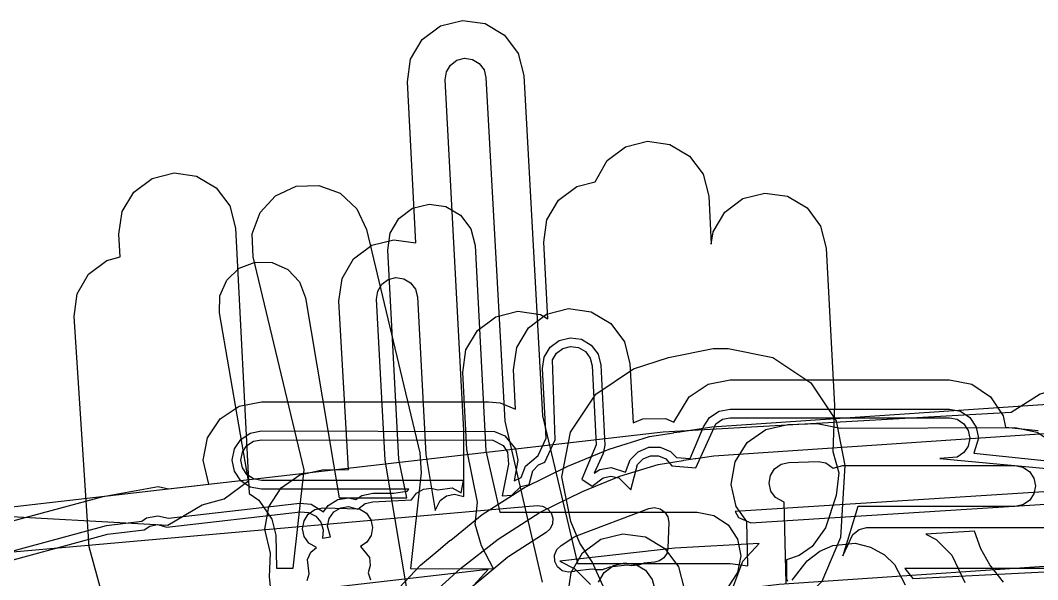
# Model space of a CAD drawing. Header units: metres. Extents: x 17722 to 17999, y 13535 to 15917.
# Drawn here: x 17791.15 to 17826.05, y 15893.79 to 15912.95 of the extents above; entities that cross this region are included whole.
import ezdxf

# ---------------------------------------------------------------- set-up
doc = ezdxf.new("R2010")
doc.units = ezdxf.units.M
doc.layers.add('AI_GREENING_EXCLUSIONS', color=1, linetype='Continuous')
doc.layers.add('AI_GREENING_LAWN', color=82, linetype='Continuous')

msp = doc.modelspace()

# ---------------------------------------------------------------- linework, layer by layer
at = {"layer": 'AI_GREENING_EXCLUSIONS'}
for points in [[(17799.774, 15893.107), (17799.692, 15893.883), (17799.733, 15894.695), (17799.53, 15895.516), (17799.671, 15896.283), (17800.094, 15896.938), (17800.736, 15897.382), (17801.499, 15897.546), (17802.403, 15897.559), (17802.072, 15903.334), (17802.183, 15904.107), (17802.582, 15904.778), (17803.207, 15905.245), (17803.963, 15905.437), (17804.719, 15905.328), (17804.426, 15910.849), (17804.537, 15911.622), (17804.936, 15912.293), (17805.561, 15912.76), (17806.317, 15912.952), (17807.089, 15912.841), (17807.76, 15912.442), (17808.227, 15911.817), (17808.42, 15911.061), (17809.061, 15899.402), (17810.265, 15894.339), (17815.499, 15894.339), (17816.108, 15894.26), (17816.068, 15895.782), (17815.706, 15896.293), (17815.533, 15897.054), (17815.665, 15897.824), (17816.081, 15898.484), (17816.718, 15898.935), (17817.479, 15899.107), (17818.479, 15899.134), (17819.281, 15898.981), (17825.269, 15898.998), (17826.034, 15898.846), (17826.683, 15898.412)], [(17804.877, 15890.703), (17803.667, 15897.881), (17803.37, 15903.403), (17803.409, 15903.674), (17803.549, 15903.908), (17803.767, 15904.072), (17804.032, 15904.139), (17804.302, 15904.1), (17804.537, 15903.961), (17804.701, 15903.742), (17804.768, 15903.477), (17805.054, 15898.075), (17805.378, 15896.156), (17805.545, 15896.501), (17805.769, 15896.657), (17806.036, 15896.716), (17806.358, 15896.634), (17806.362, 15898.898), (17805.724, 15910.918), (17805.763, 15911.188), (17805.902, 15911.423), (17806.121, 15911.587), (17806.386, 15911.654), (17806.656, 15911.615), (17806.891, 15911.476), (17807.054, 15911.257), (17807.122, 15910.992), (17807.769, 15899.219), (17809.052, 15893.7)], [(17795.251, 15888.564), (17793.504, 15894.915), (17792.997, 15902.806), (17793.1, 15903.58), (17793.491, 15904.255), (17794.11, 15904.73), (17794.572, 15904.853), (17794.531, 15905.628), (17794.643, 15906.401), (17795.042, 15907.071), (17795.668, 15907.538), (17796.424, 15907.73), (17797.196, 15907.618), (17797.867, 15907.219), (17798.334, 15906.594), (17798.526, 15905.837), (17799.002, 15896.736), (17799.331, 15896.508), (17799.77, 15895.863), (17799.916, 15895.31), (17799.937, 15894.184), (17800.512, 15894.182), (17800.884, 15897.546), (17799.131, 15904.854), (17799.101, 15905.634), (17799.371, 15906.366), (17799.901, 15906.939), (17800.61, 15907.266), (17801.389, 15907.296), (17802.121, 15907.026), (17802.694, 15906.496), (17803.021, 15905.787), (17804.855, 15898.139), (17804.898, 15897.453), (17804.535, 15894.168), (17807.378, 15894.159), (17806.965, 15894.946), (17806.745, 15895.695), (17806.825, 15896.443), (17806.464, 15898.246), (17806.324, 15900.887), (17806.436, 15901.659), (17806.834, 15902.33), (17807.459, 15902.798), (17808.216, 15902.99), (17808.988, 15902.878), (17809.241, 15902.728), (17809.103, 15905.349), (17809.214, 15906.122), (17809.613, 15906.792), (17810.238, 15907.26), (17810.872, 15907.421), (17811.28, 15908.155), (17811.905, 15908.622), (17812.661, 15908.814), (17813.433, 15908.703), (17814.104, 15908.304), (17814.571, 15907.679), (17814.764, 15906.923), (17814.851, 15905.285), (17814.911, 15905.706), (17815.31, 15906.377), (17815.935, 15906.844), (17816.691, 15907.037), (17817.464, 15906.925), (17818.135, 15906.527), (17818.602, 15905.902), (17818.794, 15905.145), (17819.08, 15899.758), (17819.024, 15898.174), (17819.23, 15897.451), (17819.14, 15896.676), (17818.765, 15895.56), (17818.306, 15894.929), (17817.862, 15894.62), (17817.433, 15894.465), (17817.428, 15893.818), (17817.465, 15893.735)], [(17789.592, 15896.025), (17796.211, 15895.659), (17797.386, 15896.353), (17798.136, 15896.558), (17798.972, 15897.177), (17797.978, 15902.933), (17797.993, 15903.518), (17798.231, 15904.053), (17798.655, 15904.456), (17799.201, 15904.666), (17799.786, 15904.651), (17800.321, 15904.413), (17800.724, 15903.989), (17800.934, 15903.443), (17802.081, 15896.597), (17804.406, 15896.597), (17804.129, 15897.918), (17803.75, 15905.08), (17803.833, 15905.66), (17804.132, 15906.163), (17804.601, 15906.513), (17805.168, 15906.658), (17805.748, 15906.574), (17806.251, 15906.275), (17806.601, 15905.806), (17806.745, 15905.239), (17807.118, 15898.204), (17807.593, 15896.105), (17814.369, 15896.105), (17814.943, 15895.991), (17815.43, 15895.666), (17815.755, 15895.179), (17815.869, 15894.605), (17815.755, 15894.031), (17815.43, 15893.545)], [(17788.8, 15895.241), (17793.987, 15896.641), (17795.879, 15896.975), (17796.226, 15896.899), (17797.611, 15897.058), (17797.417, 15897.885), (17797.57, 15898.65), (17798.003, 15899.299), (17798.652, 15899.733), (17799.417, 15899.885), (17807.212, 15899.885), (17807.611, 15899.845), (17808.138, 15899.625), (17808.066, 15900.976), (17808.178, 15901.748), (17808.576, 15902.419), (17809.201, 15902.886), (17809.958, 15903.079), (17810.73, 15902.967), (17811.401, 15902.568), (17811.868, 15901.943), (17812.06, 15901.187), (17812.168, 15899.163), (17812.505, 15899.303), (17813.285, 15899.306), (17813.565, 15899.19), (17814.094, 15900.056), (17814.744, 15900.486), (17815.501, 15900.635), (17823.019, 15900.635), (17823.785, 15900.483), (17824.434, 15900.049), (17824.867, 15899.4), (17824.944, 15899.012), (17826.064, 15898.898)], [(17773.078, 15894.237), (17813.196, 15898.851), (17825.14, 15899.522), (17826.134, 15900.158), (17827.352, 15900.477), (17828.11, 15900.48), (17828.855, 15900.339), (17829.553, 15899.991), (17829.738, 15899.778), (17884.843, 15902.857)], [(17788.441, 15894.111), (17794.101, 15895.648), (17795.31, 15895.798), (17795.477, 15895.906), (17795.861, 15895.975), (17796.235, 15895.894), (17800.73, 15896.41), (17801.119, 15896.378), (17801.543, 15896.109), (17801.702, 15896.328), (17802.035, 15896.532), (17802.42, 15896.593), (17802.654, 15896.537), (17802.861, 15896.675), (17803.244, 15896.751), (17803.95, 15896.75), (17804.42, 15896.815), (17804.473, 15896.885), (17799.417, 15896.885), (17799.035, 15896.961), (17798.71, 15897.178), (17798.494, 15897.502), (17798.417, 15897.885), (17798.494, 15898.268), (17798.71, 15898.592), (17799.035, 15898.809), (17799.417, 15898.885), (17807.411, 15898.865), (17807.771, 15898.714), (17808.136, 15898.268), (17808.212, 15897.885), (17808.088, 15897.178), (17808.334, 15897.287), (17808.476, 15897.678), (17808.912, 15898.038), (17809.191, 15898.637), (17809.065, 15901.029), (17809.12, 15901.415), (17809.32, 15901.75), (17809.632, 15901.984), (17810.01, 15902.08), (17810.397, 15902.024), (17810.732, 15901.825), (17810.966, 15901.512), (17811.062, 15901.134), (17811.202, 15898.397), (17811.146, 15898.107), (17810.838, 15897.435), (17811.03, 15897.56), (17811.413, 15897.631), (17811.907, 15897.473), (17812.068, 15897.896), (17812.343, 15898.173), (17812.703, 15898.323), (17813.093, 15898.324), (17813.454, 15898.176), (17813.658, 15897.973), (17814.124, 15897.936), (17814.579, 15899.022), (17814.794, 15899.342), (17815.119, 15899.559), (17815.501, 15899.635), (17823.019, 15899.635), (17823.402, 15899.559), (17823.726, 15899.342), (17823.943, 15899.018), (17824.019, 15898.635), (17823.853, 15898.118), (17826.588, 15897.839)], [(17788.405, 15893.79), (17794.135, 15895.35), (17795.391, 15895.5), (17795.587, 15895.626), (17795.856, 15895.675), (17796.17, 15895.584), (17800.764, 15896.112), (17801.036, 15896.09), (17801.279, 15895.965), (17801.456, 15895.757), (17801.539, 15895.497), (17801.509, 15895.208), (17801.786, 15895.25), (17801.681, 15895.621), (17801.745, 15895.887), (17801.906, 15896.108), (17802.138, 15896.25), (17802.408, 15896.293), (17802.722, 15896.207), (17802.975, 15896.398), (17803.243, 15896.451), (17804.571, 15896.522), (17804.739, 15896.748), (17804.975, 15896.886), (17805.246, 15896.923), (17805.472, 15896.863), (17805.964, 15896.935), (17806.268, 15896.761), (17806.355, 15897.185), (17799.417, 15897.185), (17799.15, 15897.238), (17798.922, 15897.39), (17798.771, 15897.617), (17798.717, 15897.885), (17798.771, 15898.153), (17798.922, 15898.38), (17799.15, 15898.532), (17799.417, 15898.585), (17807.351, 15898.571), (17807.707, 15898.38), (17807.858, 15898.153), (17807.898, 15897.745), (17807.677, 15896.665), (17808.012, 15896.68), (17808.316, 15896.98), (17808.598, 15897.046), (17808.731, 15897.519), (17808.918, 15897.718), (17809.14, 15897.819), (17809.495, 15898.578), (17809.403, 15901.315), (17809.543, 15901.55), (17809.762, 15901.713), (17810.026, 15901.78), (17810.297, 15901.741), (17810.531, 15901.602), (17810.695, 15901.383), (17810.762, 15901.118), (17810.902, 15898.41), (17810.409, 15897.227), (17810.764, 15896.989), (17811.141, 15897.281), (17811.409, 15897.331), (17811.676, 15897.274), (17812.094, 15896.868), (17812.317, 15897.73), (17812.51, 15897.924), (17812.762, 15898.029), (17813.035, 15898.03), (17813.288, 15897.926), (17813.502, 15897.684), (17814.317, 15897.62), (17815.006, 15899.13), (17815.233, 15899.282), (17815.501, 15899.335), (17823.019, 15899.335), (17823.287, 15899.282), (17823.514, 15899.13), (17823.666, 15898.903), (17823.719, 15898.635), (17823.666, 15898.367), (17823.514, 15898.14), (17823.287, 15897.988), (17822.689, 15897.935), (17826.838, 15897.548)], [(17803.403, 15892.722), (17804.87, 15894.282), (17805.416, 15894.728), (17805.887, 15895.13), (17805.921, 15895.141), (17806.996, 15896.021), (17808.442, 15896.944), (17809.925, 15897.681), (17811.344, 15898.256), (17812.73, 15898.693), (17813.564, 15898.824), (17813.566, 15898.825), (17813.775, 15898.857), (17814.868, 15899.03), (17828.759, 15899.967)], [(17805.354, 15893.362), (17806.244, 15894.17), (17807.534, 15895.178), (17808.98, 15896.101), (17810.427, 15896.81), (17811.717, 15897.329), (17813.026, 15897.738), (17813.881, 15897.869), (17813.907, 15897.886), (17814.293, 15897.945), (17814.322, 15897.937), (17814.936, 15898.032), (17828.827, 15898.969)], [(17817.425, 15893.673), (17817.35, 15896.443), (17817.051, 15896.6), (17816.893, 15896.823), (17816.833, 15897.089), (17816.879, 15897.358), (17817.025, 15897.59), (17817.248, 15897.747), (17817.514, 15897.808), (17818.514, 15897.835), (17818.783, 15897.788), (17819.034, 15897.614), (17819.365, 15897.698), (17825.269, 15897.698), (17825.537, 15897.645), (17825.764, 15897.493), (17825.916, 15897.266), (17825.969, 15896.998), (17825.916, 15896.73), (17825.764, 15896.503), (17825.537, 15896.351), (17825.269, 15896.298), (17819.883, 15896.298), (17819.368, 15894.61), (17819.703, 15895.341), (17819.922, 15895.505), (17820.186, 15895.573), (17826.529, 15895.574)], [(17828.961, 15896.974), (17815.675, 15896.119), (17815.787, 15895.918), (17816.204, 15895.735), (17827.936, 15896.473)], [(17800.987, 15893.764), (17801.053, 15893.988), (17800.997, 15894.482), (17801.118, 15894.727), (17801.304, 15894.889), (17801.042, 15895.043), (17800.887, 15895.268), (17800.83, 15895.535), (17800.879, 15895.804), (17801.027, 15896.033), (17801.252, 15896.188), (17801.519, 15896.246), (17802.788, 15896.212), (17803.017, 15896.063), (17803.172, 15895.839), (17803.23, 15895.572), (17803.18, 15895.303), (17803.032, 15895.074), (17802.819, 15894.926), (17803.122, 15894.547), (17803.15, 15894.275), (17803.076, 15894.025), (17803.159, 15893.78)], [(17826.529, 15894.174), (17821.488, 15894.174), (17821.764, 15893.831), (17856.577, 15895.583)], [(17824.88, 15893.705), (17824.404, 15894.296), (17824.1, 15894.849), (17823.885, 15895.445), (17822.216, 15895.352), (17822.567, 15895.165), (17823.107, 15894.625), (17823.552, 15893.688)], [(17809.927, 15893.26), (17810.039, 15894.032), (17810.438, 15894.703), (17811.063, 15895.17), (17811.819, 15895.363), (17812.591, 15895.251), (17813.262, 15894.852), (17813.729, 15894.227), (17813.922, 15893.471)], [(17815.591, 15893.506), (17815.932, 15894.423), (17816.49, 15895.032), (17813.595, 15894.87), (17809.651, 15894.417), (17810.166, 15894.161), (17810.706, 15893.621)], [(17817.63, 15893.776), (17818.145, 15894.434), (17818.569, 15894.769), (17819.015, 15894.963), (17819.792, 15895.034), (17820.316, 15894.906), (17820.788, 15894.642), (17821.137, 15894.305), (17821.501, 15893.614)], [(17828.964, 15894.427), (17817.183, 15893.617), (17807.322, 15892.433), (17806.832, 15892.025), (17805.796, 15890.912), (17804.983, 15889.788), (17804.267, 15888.438), (17803.408, 15886.256), (17802.884, 15884.297), (17802.676, 15882.927), (17802.63, 15881.832), (17802.718, 15877.189), (17802.605, 15871.281), (17802.39, 15870.207), (17802.243, 15869.859), (17800.972, 15867.711), (17800.221, 15865.992), (17799.656, 15864.204), (17799.21, 15861.824)], [(17810.982, 15893.699), (17811.181, 15894.034), (17811.494, 15894.268), (17811.872, 15894.364), (17812.258, 15894.308), (17812.593, 15894.109), (17812.827, 15893.796), (17812.923, 15893.418)], [(17806.575, 15893.462), (17807.196, 15894.134), (17788.568, 15891.992)]]:
    msp.add_lwpolyline(points, dxfattribs=at)
msp.add_lwpolyline([(17815.434, 15901.705), (17816.965, 15901.401), (17818.262, 15900.533), (17819.13, 15899.236), (17819.434, 15897.705), (17819.287, 15895.238), (17818.64, 15893.729), (17817.496, 15892.606), (17816.051, 15892.002), (17815.45, 15891.837), (17813.731, 15891.838), (17812.254, 15892.46), (17811.139, 15893.56), (17810.77, 15894.403), (17810.344, 15895.036), (17810.034, 15895.778), (17809.725, 15897.308), (17810.025, 15898.84), (17810.888, 15900.14), (17812.183, 15901.011), (17813.381, 15901.406), (17814.912, 15901.71), (17815.434, 15901.705)], close=True, dxfattribs=at)
at = {"layer": 'AI_GREENING_LAWN'}
msp.add_lwpolyline([(17774.963, 15893.336), (17808.877, 15896.324), (17809.064, 15896.304), (17809.232, 15896.217), (17809.355, 15896.073), (17809.416, 15895.894), (17809.406, 15895.706), (17809.327, 15895.534), (17809.19, 15895.404), (17807.9, 15894.579), (17807.875, 15894.561), (17805.897, 15892.913)], dxfattribs=at)
msp.add_lwpolyline([(17810.231, 15895.287), (17812.711, 15896.23), (17812.904, 15896.262), (17813.094, 15896.218), (17813.253, 15896.105), (17813.357, 15895.939), (17813.389, 15895.746), (17813.36, 15894.866), (17813.321, 15894.689), (17813.223, 15894.538), (17813.076, 15894.432), (17812.902, 15894.384), (17812.545, 15894.354), (17812.386, 15894.292), (17812.127, 15894.263), (17811.967, 15894.288), (17811.358, 15894.218), (17811.187, 15894.153), (17811.185, 15894.159), (17811.115, 15894.128), (17810.925, 15894.121), (17810.762, 15894.146), (17810.153, 15894.075), (17810.147, 15894.073), (17809.941, 15894.041), (17809.74, 15894.096), (17809.579, 15894.228), (17809.486, 15894.415), (17809.476, 15894.623), (17809.553, 15894.817), (17809.702, 15894.963), (17810.141, 15895.242), (17810.231, 15895.287)], close=True, dxfattribs=at)

doc.saveas('drawing.dxf')
